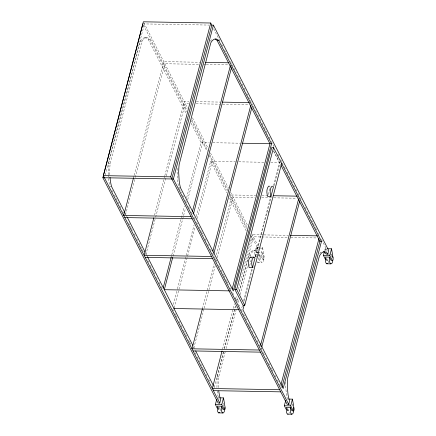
<?xml version="1.0" encoding="UTF-8"?>
<svg xmlns="http://www.w3.org/2000/svg" width="436" height="436" viewBox="0 0 436 436"><rect width="100%" height="100%" fill="white"/><g stroke="black" fill="none" stroke-linecap="round" stroke-linejoin="round"><path stroke-width="0.33" stroke-dasharray="2.18 1.64" d="M285.771 382.067L285.798 388.214L286.387 394.117A24.819 8.911 -89 0 0 287.504 399.387M223.624 351.798L217.123 376.797L216.932 388.318M225.216 351.83L218.714 376.824L218.523 388.345M256.297 257.038L256.428 255.796M258.177 255.828L260.515 255.872L260.723 260.739A5.145 1.848 -89 0 0 261.894 262.619L262.81 262.281L263.213 261.638A4.742 1.7 -89 0 0 263.916 258.379L263.578 254.749A5.145 1.848 -89 0 0 262.412 252.875L258.319 252.804M105.131 175.119L144.447 23.92M108.242 174.711L108.155 171.304A25.468 9.14 -89 0 1 108.624 163.195L140.229 41.649A23.141 8.306 -89 0 1 142.109 39.049L144.153 37.769L146.441 37.687A24.4 8.758 -89 0 1 149.842 39.447L186.766 111.6M109.834 174.743L109.747 171.332A25.468 9.14 -89 0 1 110.21 163.222L141.82 41.676A23.141 8.306 -89 0 1 143.7 39.077L145.052 38.074L146.441 37.687M133.481 177.981L133.994 176.008M134.168 175.348L163.74 61.623L199.802 62.266M125.508 214.943L135.078 178.128M135.253 177.468L164.824 63.743L198.843 64.354M154.546 215.171L164.628 176.384M164.797 175.73L184.117 101.441L188.881 101.528M145.886 254.76L155.456 217.946M155.63 217.292L166.225 176.531M166.399 175.877L185.202 103.561L188.603 103.621M171.103 257.48L171.615 255.507M171.784 254.853L184.428 206.228M186.646 197.688L201.001 142.496L190.761 122.489M173.032 256.194L185.507 208.228M187.725 199.688L202.587 142.523M173.381 304.546L177.31 289.433M177.485 288.774L194.053 225.041M196.276 216.501L210.626 161.309L235.353 161.756M174.117 307.86L195.132 227.042M197.355 218.501L212.218 161.336M202.408 308.71L214.201 263.349M216.425 254.804L231.979 194.979L255.796 195.41M193.753 348.299L204.004 308.857M204.179 308.198L208.795 290.452M208.964 289.793L215.286 265.47M216.316 261.524L216.654 260.21M217.341 257.578L233.064 197.099L254.842 197.492M222.556 349.078L234.355 303.718M235.729 298.562L236.574 295.167M238.121 289.362L252.302 234.688L263.186 234.884M213.558 389.98L214.071 388.007M214.24 387.353L223.483 351.808M224.327 348.566L235.44 305.816M236.803 300.578L237.664 297.276M239.201 291.373L253.387 236.808L288.087 237.429M224.48 348.511L235.429 306.41M236.797 301.145L237.653 297.853M239.19 291.935L248.771 255.098C249.877 252.188 252.629 249.523 255.976 250.591A22.596 8.11 -89 0 1 257.436 251.359M226.071 348.538L236.677 307.751M238.045 302.491L238.726 299.859M240.1 294.594L247.621 265.649M250.019 256.439C250.662 253.905 252.351 250.825 255.229 250.498M249.67 265.638L251.676 257.91M268.151 194.565L270.156 186.837M256.019 257.207L254.477 254.183L256.226 247.452L260.041 247.517M242.334 305.783L241.31 309.724L242.236 311.544M243.702 300.529L251.899 268.99M255.147 256.504L270.522 197.372M273.595 185.545L279.58 162.546M243.98 301.281L252.515 268.451M255.589 256.635L270.952 197.541M274.026 185.72L279.83 163.396L273.514 151.052M258.81 252.869L257.218 252.842L258.161 249.223L251.343 235.892M253.834 267.704L254.515 265.077M268.015 213.171L268.696 210.539M262.586 247.566L263.546 252.896A10.459 3.755 -89 0 0 264.063 256.232A2.136 0.768 -89 0 1 263.96 258.989A1.401 0.501 -89 0 1 263.311 259.126L260.837 254.297L262.586 247.566L260.679 247.528M261.284 348.855L261.622 347.536M324.7 250.526L325.174 248.689L326.45 248.711M326.798 251.665L327.114 250.46L320.912 238.345M319.67 253.262L321.109 252.106M211.727 39.709L211.057 40.286A23.141 8.306 -89 0 0 209.781 41.878M256.957 261.573A5.145 1.848 -89 0 0 257.801 262.543L258.722 262.21L259.126 261.567A4.742 1.7 -89 0 0 259.823 258.308L259.491 254.679A5.145 1.848 -89 0 0 259.169 253.774M142.855 23.893L209.084 25.081M144.85 37.654A24.4 8.758 -89 0 1 148.251 39.42L149.842 39.447M140.229 41.649L141.82 41.676M203.607 64.435L205.645 64.474M206.326 64.484L228.78 64.888M196.364 101.664L220.175 102.089M196.086 103.757L219.902 104.182M222.622 104.231L249.158 104.711M201.001 142.496L209.394 142.648M212.795 142.708L240.013 143.199M238.754 161.816L264.608 162.279M270.734 162.388L281.166 162.579M108.624 163.195L110.21 163.222M111.572 186.624L109.981 186.592A26.825 9.63 -89 0 1 108.624 179.37L108.27 175.392M180.52 187.862L178.934 187.834A26.825 9.63 -89 0 1 177.572 180.608L177.103 172.542A25.468 9.14 -89 0 1 177.316 167.092M261.922 195.519L269.404 195.655M261.644 197.612L273.209 197.819M273.89 197.835L296.344 198.238M263.867 234.895L288.365 235.336M290.807 237.478L317.343 237.958M250.934 240.083L252.526 240.111L251.289 237.685M256.226 247.452L256.482 248.035L262.848 248.149M325.174 248.689L325.436 249.272L326.711 249.294M327.273 254.041L329.022 254.074M329.611 254.084L331.36 254.112A5.145 1.848 -89 0 1 331.807 254.444M254.477 254.183L257.017 254.232M257.654 254.243L260.837 254.297M248.771 255.098L250.362 255.125M262.445 259.365L263.584 259.387M326.172 260.51L327.311 260.532M257.801 262.543L261.894 262.619M217.123 376.797L218.714 376.824M217.771 397.806L219.041 397.828M288.18 404.385L289.929 404.417M218.131 409.617L219.264 409.638M287.079 410.854L288.218 410.876M253.638 250.471L254.384 250.564A22.596 8.11 -89 0 1 257.218 252.842M213.667 28.765L220.485 42.09M221.728 44.51L222.654 46.33M224.513 49.966L226.993 54.811M227.303 55.416L229.162 59.051M230.404 61.471L236.296 72.981M237.533 75.406L238.465 77.221M239.702 79.646L240.634 81.461M241.871 83.886L242.803 85.701M244.04 88.127L245.593 91.151M246.831 93.576L252.558 104.771M253.343 106.297L254.27 108.112M255.512 110.537L256.439 112.352M257.681 114.777L258.613 116.592M259.851 119.017L260.783 120.832M262.02 123.257L262.952 125.072M264.189 127.497L267.911 134.768M269.148 137.187L270.08 139.008M271.317 141.428L274.108 146.877M277.83 154.148L279.378 157.178M280.62 159.598L283.1 164.448M284.337 166.868L285.269 168.688M287.128 172.318L288.06 174.138M289.297 176.558L290.229 178.379M291.466 180.798L292.398 182.619M293.635 185.038L294.567 186.859M295.804 189.279L296.736 191.099M297.979 193.519L299.837 197.154M300.148 197.759L301.074 199.579M305.107 207.454L306.034 209.269M307.276 211.694L308.203 213.509M309.446 215.934L310.377 217.749M311.615 220.175L315.337 227.439M315.642 228.044L316.885 230.47M318.433 233.5L319.054 234.71M273.563 150.791L280.817 164.971M326.482 259.197L327.038 260.281M143.902 22.857L187.529 108.117M192.489 117.807L207.988 148.093M210.468 152.938L228.448 188.069M230.617 192.309L247.664 225.625M252.003 234.105L258.82 247.43M143.477 25.103L186.87 109.905M191.829 119.595L207.64 150.485M209.809 154.726L227.783 189.862M229.957 194.102L247.316 228.023M191.42 120.696L207.1 151.346M209.209 155.461L227.412 191.028M229.892 195.878L246.945 229.205M260.515 255.872L262.172 259.115M148.251 39.414L186.417 113.998M210.626 161.309L226.753 192.821M229.543 198.271L246.286 230.993M179.245 188.439L181.414 192.685M182.657 195.11L183.899 197.535M185.447 200.565L186.69 202.991M188.554 206.631L189.48 208.446M191.344 212.087L192.276 213.907M194.134 217.542L195.066 219.363M196.62 222.393L197.552 224.213M198.789 226.638L201.274 231.489M201.585 232.094L203.443 235.734M204.996 238.765L206.239 241.19M207.787 244.225L208.408 245.435M210.272 249.076L211.204 250.891M212.441 253.316L214.926 258.172M215.237 258.777L217.095 262.412M218.649 265.448L219.891 267.873M221.134 270.298L223.614 275.149M223.924 275.754L226.404 280.604M226.715 281.209L228.578 284.85M230.132 287.88L230.753 289.095M232.584 292.676L234.088 295.613M235.293 297.968L237.397 302.083M238.601 304.432L239.506 306.197M243.479 313.969L245.337 317.604M245.648 318.209L247.201 321.239M248.438 323.665L249.37 325.479M249.681 326.084L250.918 328.51M252.471 331.54L253.093 332.75M254.951 336.385L255.572 337.6M257.12 340.63L258.052 342.445M259.295 344.871L263.012 352.141M263.322 352.746L264.565 355.171M266.113 358.201L266.734 359.411M268.598 363.046L269.524 364.867M270.767 367.292L271.693 369.107M272.004 369.717L273.247 372.137M274.794 375.167L276.037 377.592M277.28 380.018L278.206 381.832M279.449 384.258L281.307 387.893M287.111 409.001L287.945 410.625M125.225 213.302L125.846 214.512M126.157 215.122L127.083 216.937M145.395 252.717L146.322 254.531M146.632 255.142L147.564 256.962M193.48 346.691L194.412 348.506M213.64 386.078L214.256 387.288M111.845 190.232L113.082 192.658M114.325 195.083L119.6 205.389M119.911 205.999L121.464 209.029M122.701 211.455L123.633 213.275M128.598 222.976L131.078 227.826M131.389 228.431L132.631 230.857M134.184 233.887L135.116 235.707M136.664 238.743L137.596 240.558M138.839 242.983L141.94 249.049M142.25 249.654L143.493 252.079M147.837 260.57L148.769 262.39M150.316 265.42L151.248 267.241M152.491 269.666L153.423 271.481M153.734 272.091L154.971 274.517M156.524 277.547L157.145 278.762M159.004 282.397L159.936 284.218M161.178 286.643L162.732 289.673M172.667 309.091L173.599 310.912M174.836 313.337L175.768 315.152M176.079 315.757L177.316 318.182M178.869 321.212L180.727 324.847M181.038 325.452L182.281 327.877M183.518 330.303L185.382 333.938M185.692 334.543L187.24 337.573M188.483 339.998L189.409 341.813M189.72 342.418L190.963 344.843M194.99 352.724L195.922 354.539M197.165 356.964L203.056 368.475M203.367 369.079L204.604 371.505M206.157 374.535L206.778 375.745M208.637 379.385L209.569 381.2M217.886 407.224L218.992 409.388A1.401 0.501 -89 0 0 219.64 409.235A2.136 0.768 -89 0 0 219.853 407.164M325.436 249.272L325.697 251.054M256.482 248.035L257.185 252.782A10.459 3.755 -89 0 0 257.24 253.37M217.177 390.961L217.433 392.88A24.819 8.911 -89 0 0 219.036 399.698M223.837 406.559A10.459 3.755 -89 0 1 223.521 404.957M223.439 404.39A10.459 3.755 -89 0 1 223.314 403.218M220.73 408.652A4.742 1.7 -89 0 1 220.033 411.911M218.714 407.142A2.136 0.768 -89 0 1 218.507 409.219A1.401 0.501 -89 0 1 218.011 409.568M262.407 252.875A10.459 3.755 -89 0 0 262.93 256.215A2.136 0.768 -89 0 1 262.821 258.968A1.401 0.501 -89 0 1 262.178 259.104M257.812 257.785A2.136 0.768 -89 0 1 257.79 258.025M258.085 259.033A1.401 0.501 -89 0 0 258.733 258.891A2.136 0.768 -89 0 0 258.837 256.15A10.459 3.755 -89 0 1 258.722 255.627M292.714 404.788A5.145 1.848 -89 0 0 292.267 404.455A10.459 3.755 -89 0 0 292.616 407.017M289.319 412.243A4.742 1.7 -89 0 1 288.986 413.148M287.64 408.145A2.136 0.768 -89 0 1 287.455 410.456A1.401 0.501 -89 0 1 287.199 410.826M287.945 410.614A1.401 0.501 -89 0 0 288.588 410.472A2.136 0.768 -89 0 0 288.774 408.167M331.709 256.673A10.459 3.755 -89 0 1 331.36 254.112M328.651 260.788A4.742 1.7 -89 0 1 328.079 262.804M326.733 257.801A2.136 0.768 -89 0 1 326.548 260.112A1.401 0.501 -89 0 1 325.905 260.248M327.038 260.27A1.401 0.501 -89 0 0 327.681 260.129A2.136 0.768 -89 0 0 327.872 257.823"/><path stroke-width="0.65" d="M224.829 407.442L224.823 408.728A4.742 1.7 -89 0 1 224.12 411.987L223.265 412.963L218.709 412.887A5.145 1.848 -89 0 1 217.537 411.012L217.33 406.145L221.423 406.216L223.079 409.459A1.401 0.501 -89 0 0 223.526 409.638M221.423 406.216L221.63 411.088A5.145 1.848 -89 0 0 222.801 412.963M291.749 414.2L287.662 414.129A5.145 1.848 -89 0 1 286.49 412.249L286.283 407.382L290.371 407.453L290.578 412.325A5.145 1.848 -89 0 0 291.749 414.2L292.665 413.868L293.074 413.224A4.742 1.7 -89 0 0 293.771 409.965L293.668 407.442M330.842 263.856L326.755 263.78A5.145 1.848 -89 0 1 325.583 261.905L325.376 257.038L329.463 257.109L329.671 261.976A5.145 1.848 -89 0 0 330.842 263.856L331.758 263.518L332.167 262.875A4.742 1.7 -89 0 0 332.739 260.859M142.855 23.893L102.858 177.719L218.164 403.049L219.755 403.082L103.359 175.632L143.362 21.8L210.724 23.01L211.809 25.13L171.806 178.962M133.481 177.981L123.737 215.449L191.099 216.659M153.859 217.798L144.114 255.273L211.476 256.482M211.809 25.13L213.395 25.157L328.706 250.487L327.763 254.106A22.596 8.11 -89 0 0 324.929 251.828C322.133 251.294 320.34 254.215 319.31 256.363L287.667 378.067L287.313 386.203L287.978 394.144A24.819 8.911 -89 0 0 289.575 400.967L288.703 404.319L287.111 404.286L170.721 176.842L210.724 23.01M288.703 404.319L173.397 178.989L213.395 25.157M163.244 287.706L171.103 257.48M172.694 257.507L164.318 289.7L229.641 290.877M192.467 211.4L230.415 65.46M193.382 214.18L231.5 67.58M212.844 251.223L250.793 105.283M213.929 253.343L251.708 108.057M202.408 308.71L191.982 348.811L259.344 350.021M232.192 288.943L269.949 143.733L217.199 40.657A24.4 8.758 -89 0 0 215.193 39.136M271.541 143.766L233.271 290.943L180.52 187.862A26.825 9.63 -89 0 1 179.163 180.635L178.695 172.569A25.468 9.14 -89 0 1 179.163 164.459L210.768 42.913A23.141 8.306 -89 0 1 212.648 40.314L214 39.311L215.395 38.924A24.4 8.758 -89 0 1 218.79 40.684L271.541 143.766L242.056 143.231M281.651 163.429L244.77 305.255L242.956 305.222L234.835 289.346L271.71 147.526L273.53 147.559L321.479 241.348L283.209 388.525L242.901 309.756L244.095 305.156M244.77 305.255L236.65 289.379L273.53 147.559M222.044 351.045L212.299 388.52L279.661 389.73M217.237 408.156L215.384 404.532L216.654 399.632M252.46 267.628L254.973 257.97L253.965 257.153L250.139 257.224C247.795 259.992 248.155 264.292 249.169 267.568L252.46 267.628C251.447 264.352 251.087 260.052 253.43 257.284L253.965 257.153M270.941 196.554L273.454 186.897L272.969 186.314L271.911 186.21C269.568 188.979 269.928 193.279 270.941 196.554L267.65 196.494C266.636 193.219 266.276 188.919 268.62 186.15L269.671 186.254M219.755 403.082L220.621 399.73A24.819 8.911 -89 0 1 219.025 392.907L218.768 390.994M223.494 397.91L224.453 403.24A10.459 3.755 -89 0 0 224.971 406.581A2.136 0.768 -89 0 1 224.867 409.333A1.401 0.501 -89 0 1 224.218 409.469L221.744 404.646L223.494 397.91L219.679 397.839M260.537 345.421L298.66 198.821M261.796 346.882L299.745 200.942M281.029 384.47L318.978 238.53M281.945 387.244L320.062 240.65M286.19 409.393L284.332 405.769L285.765 400.259M325.588 259.654L323.425 255.425L324.379 251.752M292.447 399.147L293.406 404.477A10.459 3.755 -89 0 0 293.924 407.818A2.136 0.768 -89 0 1 293.815 410.57A1.401 0.501 -89 0 1 293.172 410.707L290.692 405.883L292.447 399.147L288.627 399.082M333.011 257.48A2.136 0.768 -89 0 1 332.913 260.227A1.401 0.501 -89 0 1 332.265 260.363L329.785 255.54L331.54 248.803L327.087 248.722M327.67 263.448L326.755 263.78M219.624 412.554L218.709 412.887M287.662 414.129L288.125 414.124M217.199 40.657L218.79 40.684M205.242 62.364L228.377 62.784M222.218 102.128L249.436 102.613M103.359 175.632L170.721 176.842M102.858 177.719L173.397 178.989M273.486 195.726L297.303 196.151M124.821 217.569L192.183 218.779M290.403 235.375L317.621 235.86M321.479 241.348L319.888 241.321L281.127 165.576M327.763 254.106L326.172 254.079A22.596 8.11 -89 0 0 323.338 251.801M323.425 255.425L329.785 255.54M145.199 257.393L212.561 258.603M234.835 289.346L236.65 289.379M173.948 308.514L239.266 309.691M193.066 350.931L260.428 352.141M213.389 390.64L280.746 391.85M215.384 404.532L221.744 404.646M284.332 405.769L290.692 405.883M250.667 257.098L251.191 257.327M329.463 257.109L331.126 260.352A1.401 0.501 -89 0 0 331.573 260.532M290.371 407.453L292.033 410.696M124.914 212.697L111.572 186.624A26.825 9.63 -89 0 1 110.21 179.398L110.008 177.43M127.394 217.548L145.084 252.106M147.564 256.962L192.865 345.481M195.655 350.931L213.329 385.473M331.54 248.803L332.499 254.134A10.459 3.755 -89 0 0 333.017 257.474M332.532 255.992L332.761 257.098M292.42 410.919A1.401 0.501 -89 0 1 292.033 410.69"/></g></svg>
